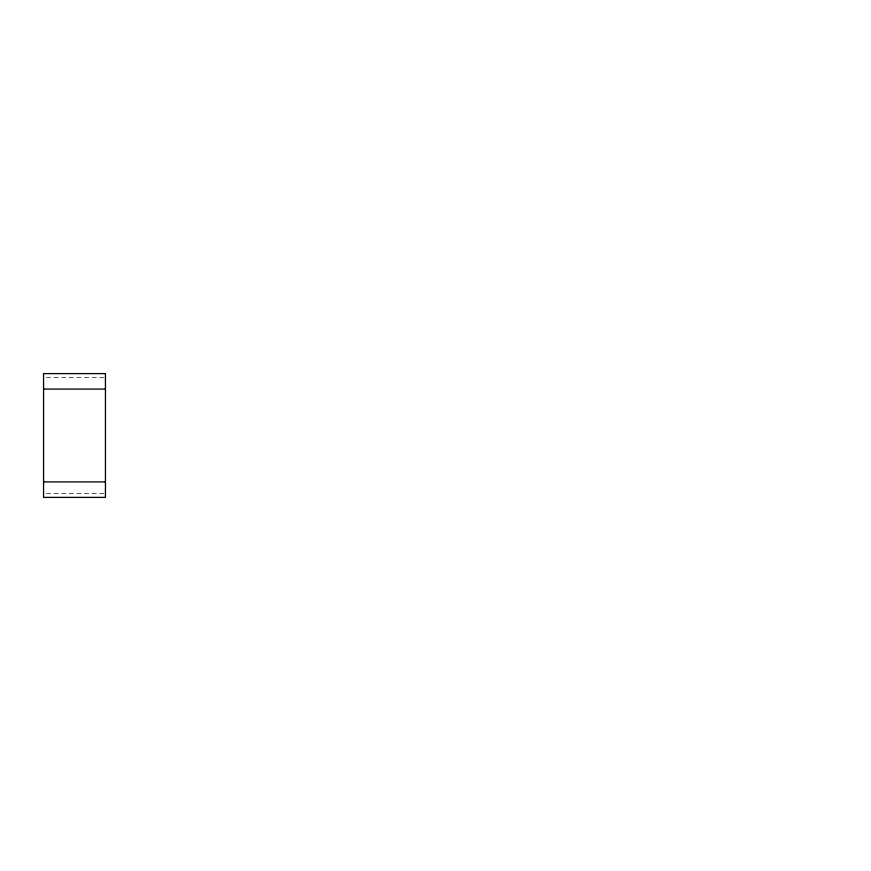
<?xml version="1.0" encoding="UTF-8"?>
<svg xmlns="http://www.w3.org/2000/svg" width="871" height="871" viewBox="0 0 871 871"><rect width="100%" height="100%" fill="white"/><g stroke="black" fill="none" stroke-linecap="round" stroke-linejoin="round"><path stroke-width="0.65" stroke-dasharray="4.36 3.27" d="M46.239 377.47L104.095 377.47M46.239 493.53L104.095 493.53"/><path stroke-width="1.31" d="M43.55 389.076L105.445 389.076M43.55 481.924L105.445 481.924M105.445 373.605L43.55 373.605L43.55 497.395L105.445 497.395L105.445 373.605"/></g></svg>
